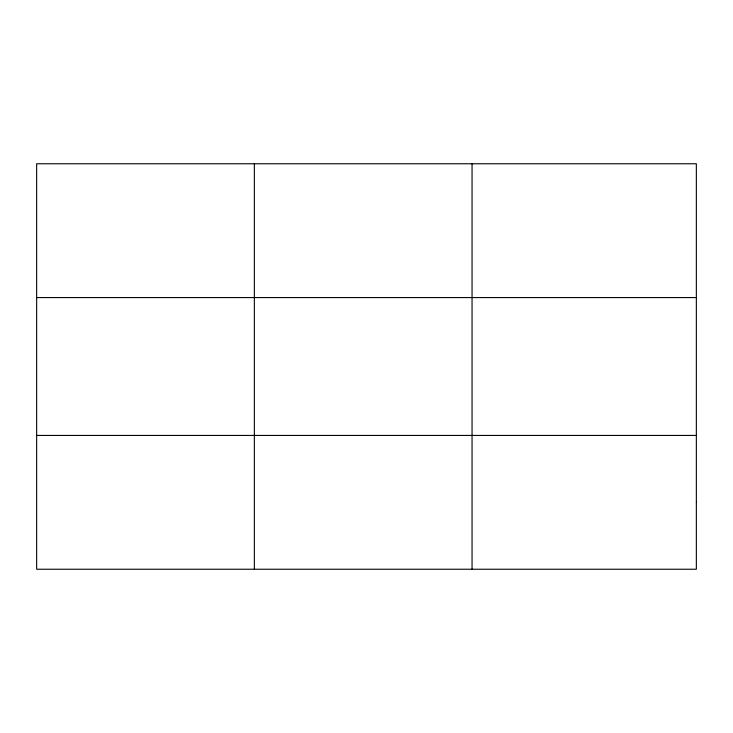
<?xml version="1.0" encoding="UTF-8"?>
<svg xmlns="http://www.w3.org/2000/svg" width="733" height="733" viewBox="0 0 733 733"><rect width="100%" height="100%" fill="white"/><g stroke="black" fill="none" stroke-linecap="round" stroke-linejoin="round"><path stroke-width="1.1" d="M254.351 163.761L254.351 569.239M472.052 163.761L472.052 569.239M36.65 297.571L696.35 297.571M36.65 435.429L696.35 435.429M696.35 502.334L696.35 569.239L36.65 569.239L36.65 163.761L696.35 163.761L696.35 502.334"/></g></svg>
